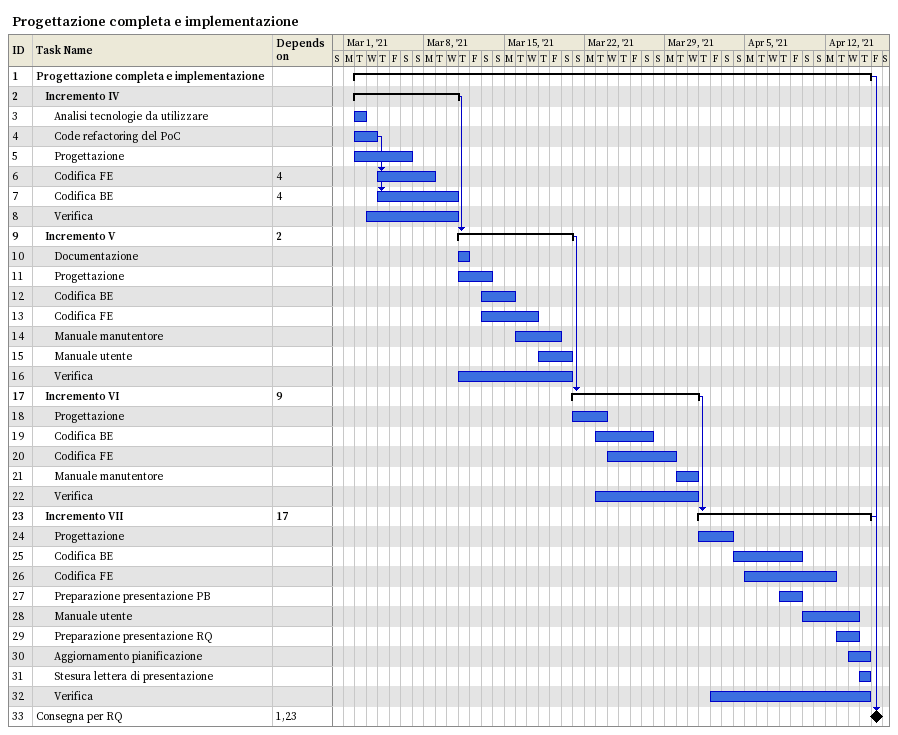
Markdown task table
Progettazione completa e implementazione

| ID | Level | Task | Start | Finish | Predecessors |
|---|---|---|---|---|---|
| 1 | 1 | **Progettazione completa e implementazione** | 2021-03-02 | 2021-04-15 |  |
| 2 | 2 | **Incremento IV** | 2021-03-02 | 2021-03-10 |  |
| 3 | 3 | Analisi tecnologie da utilizzare | 2021-03-02 | 2021-03-02 |  |
| 4 | 3 | Code refactoring del PoC | 2021-03-02 | 2021-03-03 |  |
| 5 | 3 | Progettazione | 2021-03-02 | 2021-03-06 |  |
| 6 | 3 | Codifica FE | 2021-03-04 | 2021-03-08 | 4 |
| 7 | 3 | Codifica BE | 2021-03-04 | 2021-03-10 | 4 |
| 8 | 3 | Verifica | 2021-03-03 | 2021-03-10 |  |
| 9 | 2 | **Incremento V** | 2021-03-11 | 2021-03-20 | 2 |
| 10 | 3 | Documentazione | 2021-03-11 | 2021-03-11 |  |
| 11 | 3 | Progettazione | 2021-03-11 | 2021-03-13 |  |
| 12 | 3 | Codifica BE | 2021-03-13 | 2021-03-15 |  |
| 13 | 3 | Codifica FE | 2021-03-13 | 2021-03-17 |  |
| 14 | 3 | Manuale manutentore | 2021-03-16 | 2021-03-19 |  |
| 15 | 3 | Manuale utente | 2021-03-18 | 2021-03-20 |  |
| 16 | 3 | Verifica | 2021-03-11 | 2021-03-20 |  |
| 17 | 2 | **Incremento VI** | 2021-03-21 | 2021-03-31 | 9 |
| 18 | 3 | Progettazione | 2021-03-21 | 2021-03-23 |  |
| 19 | 3 | Codifica BE | 2021-03-23 | 2021-03-27 |  |
| 20 | 3 | Codifica FE | 2021-03-24 | 2021-03-29 |  |
| 21 | 3 | Manuale manutentore | 2021-03-30 | 2021-03-31 |  |
| 22 | 3 | Verifica | 2021-03-23 | 2021-03-31 |  |
| 23 | 2 | **Incremento VII** | 2021-04-01 | 2021-04-15 | 17 |
| 24 | 3 | Progettazione | 2021-04-01 | 2021-04-03 |  |
| 25 | 3 | Codifica BE | 2021-04-04 | 2021-04-09 |  |
| 26 | 3 | Codifica FE | 2021-04-05 | 2021-04-12 |  |
| 27 | 3 | Preparazione presentazione PB | 2021-04-08 | 2021-04-09 |  |
| 28 | 3 | Manuale utente | 2021-04-10 | 2021-04-14 |  |
| 29 | 3 | Preparazione presentazione RQ | 2021-04-13 | 2021-04-14 |  |
| 30 | 3 | Aggiornamento pianificazione | 2021-04-14 | 2021-04-15 |  |
| 31 | 3 | Stesura lettera di presentazione | 2021-04-15 | 2021-04-15 |  |
| 32 | 3 | Verifica | 2021-04-02 | 2021-04-15 |  |
| 33 | 1 | Consegna per RQ (milestone) | 2021-04-16 | 2021-04-16 | 1, 23 |
